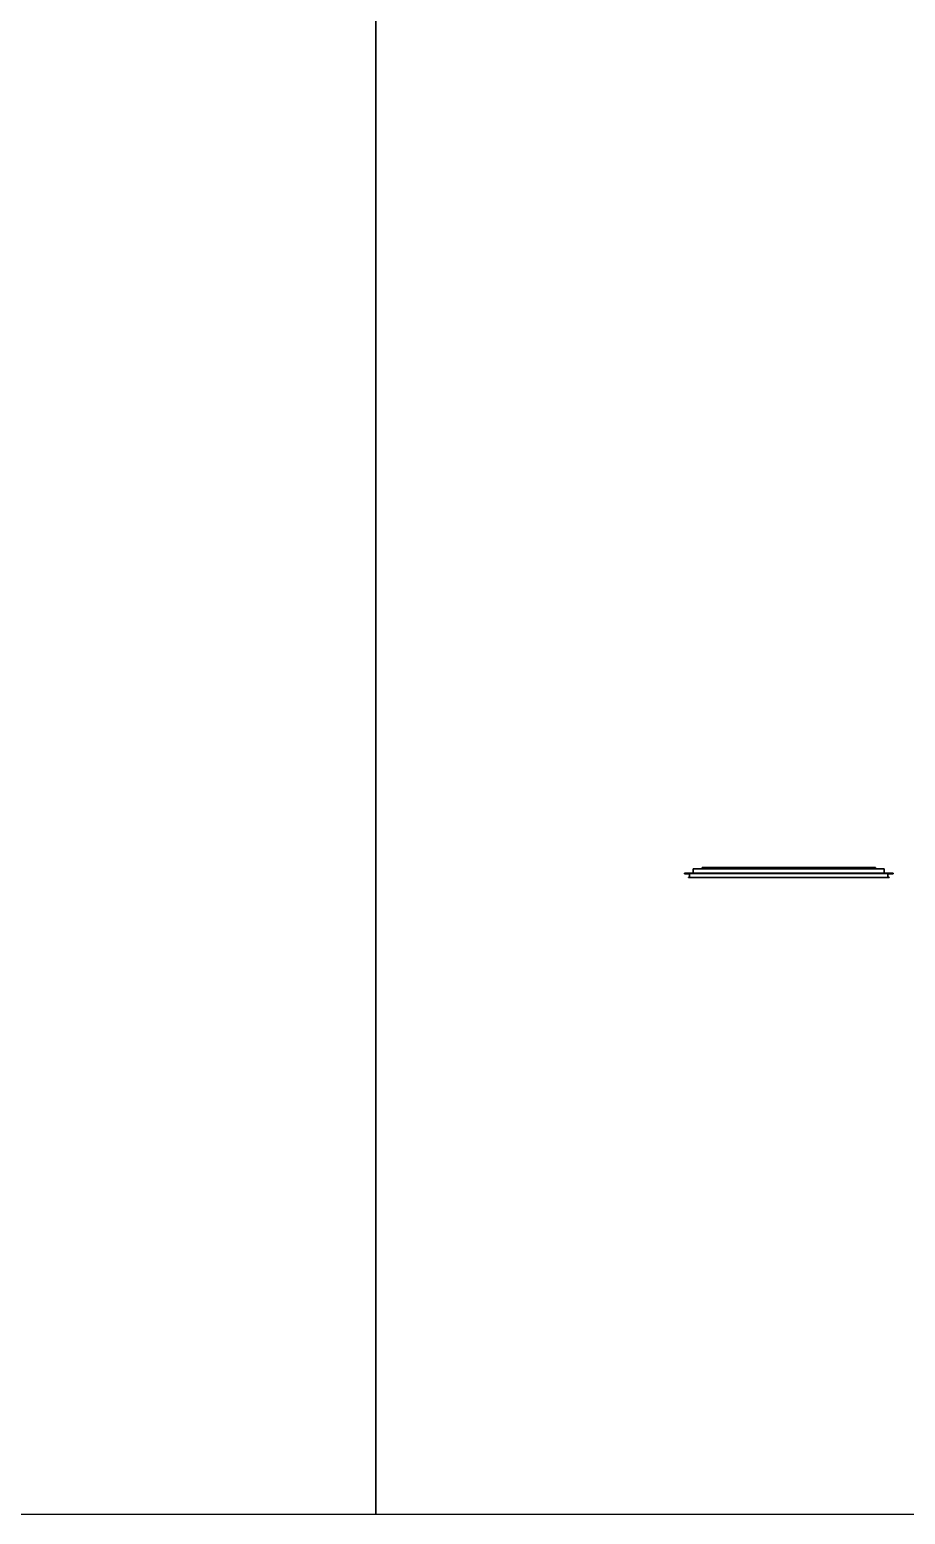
# Model space of a CAD drawing. Header units: millimetres. Extents: x 2519235 to 7246330, y 25937 to 201821.
# Drawn here: x 3278831 to 3320726, y 59821 to 130821 of the extents above; entities that cross this region are included whole.
import ezdxf

# ---------------------------------------------------------------- set-up
doc = ezdxf.new("R2010")
doc.units = ezdxf.units.MM
doc.layers.add('A-canopy', color=1, linetype='Continuous')

# ---------------------------------------------------------------- blocks, each defined once
blk = doc.blocks.new('*U938')
blk.add_wipeout([(9146, -301), (8896, -301), (8896, -470), (8946, -470), (8946, -476), (200, -476), (-644, -476), (-644, -470), (-594, -470), (-594, -301), (-844, -301), (-844, -276), (-419, -260), (-419, -76), (0, -76), (0, 0), (200, 0), (8302, 0), (8302, -76), (8721, -76), (8721, -260), (9146, -276)]).dxf.layer = 'A-canopy'
at = {"layer": 'A-canopy'}
for p, q in [((8896, -301), (-594, -301)), ((-594, -470), (8896, -470)), ((-419, -260), (8721, -260)), ((0, -76), (8302, -76))]:
    blk.add_line(p, q, dxfattribs=at)
for points in [[(200, 0), (0, 0), (0, -76), (-419, -76), (-419, -260), (-844, -276), (-844, -301), (-594, -301), (-594, -470), (-644, -470), (-644, -476), (200, -476), (8946, -476), (8946, -470), (8896, -470), (8896, -301), (9146, -301), (9146, -276), (8721, -260), (8721, -76), (8302, -76), (8302, 0)], [(9146, -301), (8896, -301), (8896, -470), (8946, -470), (8946, -476), (200, -476), (-644, -476), (-644, -470), (-594, -470), (-594, -301), (-844, -301), (-844, -276), (-419, -260), (-419, -76), (0, -76), (0, 0), (200, 0), (8302, 0), (8302, -76), (8721, -76), (8721, -260), (9146, -276)]]:
    blk.add_lwpolyline(points, close=True, dxfattribs=at)

msp = doc.modelspace()

# ---------------------------------------------------------------- linework, layer by layer
for points in [[(3195400.188, 59821.36), (3295400.188, 59821.36), (3295400.188, 159821.36), (3195400.188, 159821.36)], [(3295400.188, 59821.36), (3395400.188, 59821.36), (3395400.188, 159821.36), (3295400.188, 159821.36)]]:
    msp.add_lwpolyline(points, close=True)

# ---------------------------------------------------------------- next in the draw order: block references
at = {"layer": 'A-canopy'}
msp.add_blockref('*U938', (3310999.611, 90758.619), dxfattribs=at)

doc.saveas('drawing.dxf')
